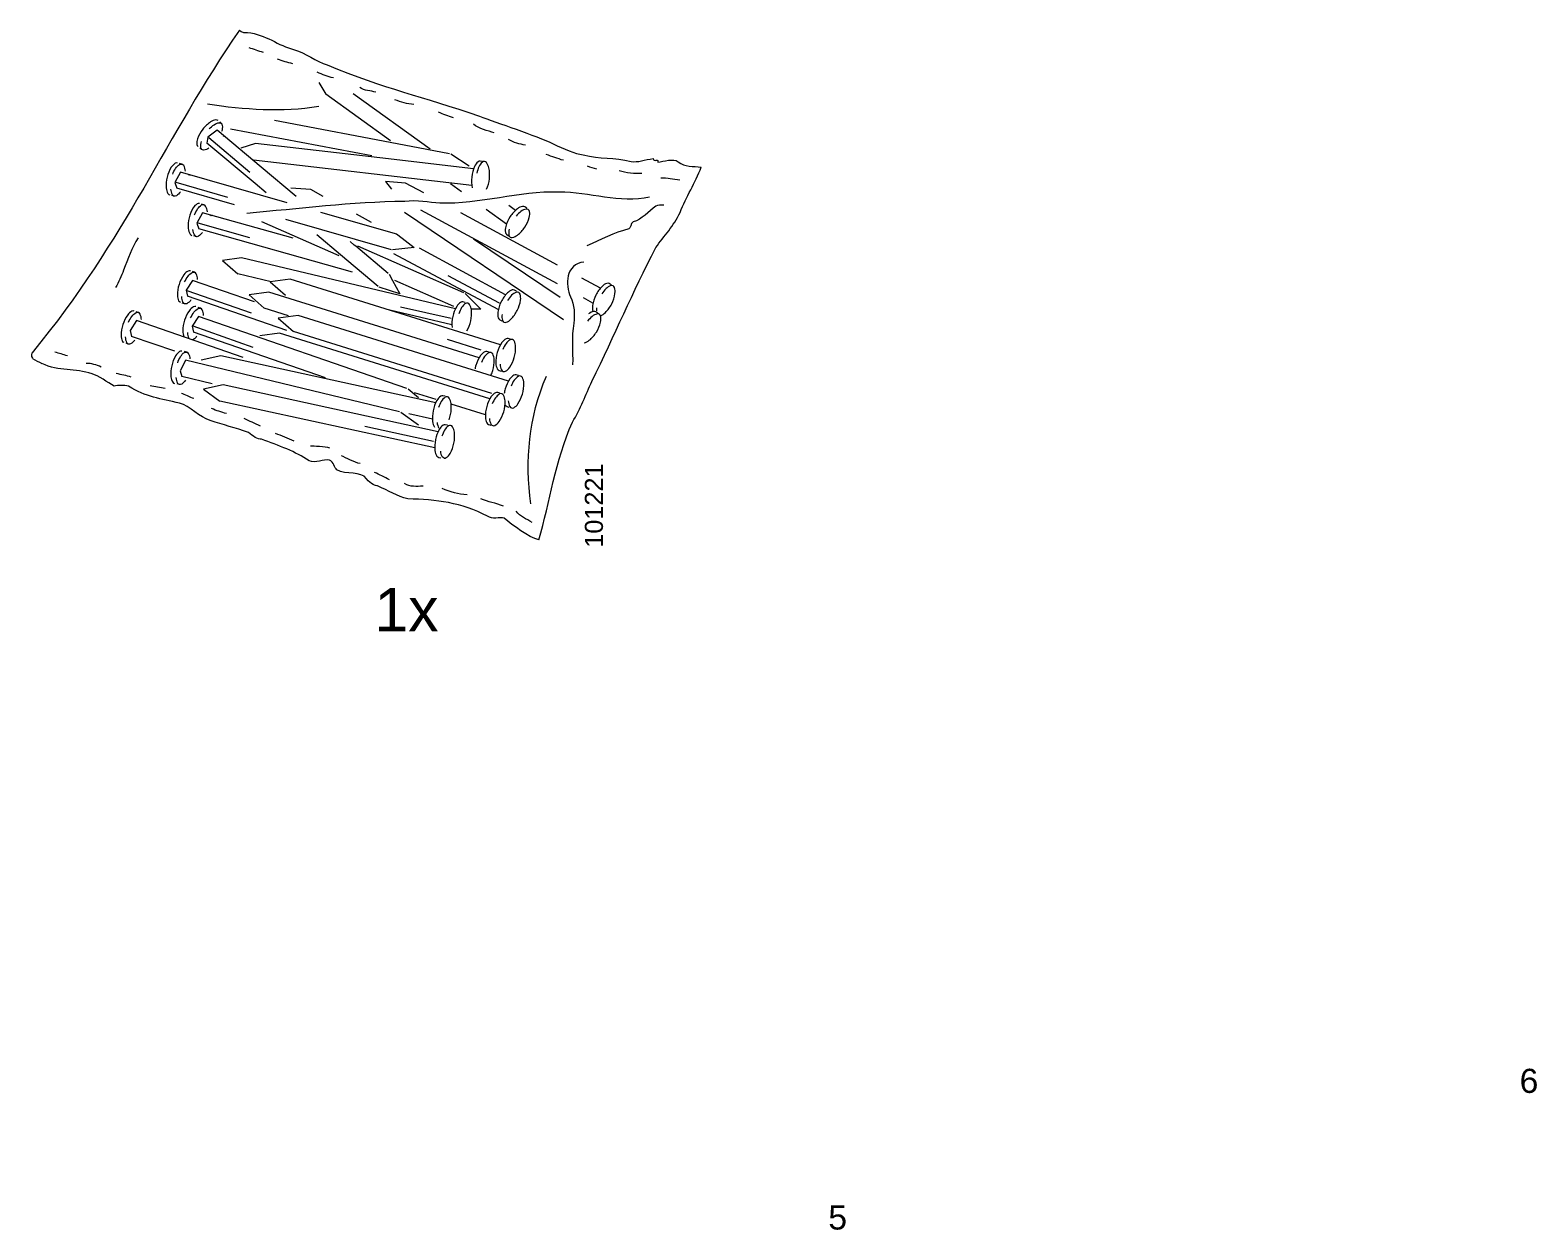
# Model space of a CAD drawing. Header units: metres. Extents: x -8.4 to 7.9, y -3.9 to 2.
# Drawn here: x 1.375 to 2.041, y -0.022 to 0.509 of the extents above; entities that cross this region are included whole.
import ezdxf

# ---------------------------------------------------------------- set-up
doc = ezdxf.new("R2010")
doc.units = ezdxf.units.M
doc.header["$MEASUREMENT"] = 0
for name, color, linetype, lineweight in [('PDF3_Geometry_Num_Penna__7', 7, 'Continuous', 18), ('PDF3_Text_Num_Penna__7', 7, 'Continuous', 18), ('PDF4_Text_Num_Penna__7', 7, 'Continuous', 18)]:
    doc.layers.add(name, color=color, linetype=linetype, lineweight=lineweight)
doc.styles.add('GENERATED_STYLE_2', font='')
doc.styles.get('GENERATED_STYLE_2').set_extended_font_data('Arial')

msp = doc.modelspace()

# ---------------------------------------------------------------- linework, layer by layer
at = {"layer": 'PDF3_Geometry_Num_Penna__7', "color": 7, "linetype": 'Continuous', "lineweight": 18, "flags": 128}
for points in [[(1.50277, 0.48594), (1.50584, 0.48078)], [(1.53446, 0.4602), (1.50584, 0.48078)], [(1.552, 0.45655), (1.51796, 0.48101)], [(1.56053, 0.4545), (1.54055, 0.45828), (1.4831, 0.46915)], [(1.45364, 0.46178), (1.45332, 0.45912)], [(1.45775, 0.46485), (1.45364, 0.46178)], [(1.4723, 0.44622), (1.45412, 0.46151)], [(1.4772, 0.44859), (1.45775, 0.46485)], [(1.52618, 0.45352), (1.46375, 0.46533)], [(1.47468, 0.44125), (1.45332, 0.45912)], [(1.47473, 0.45896), (1.46828, 0.45691)], [(1.52973, 0.4526), (1.47473, 0.45896)], [(1.5611, 0.4544), (1.56927, 0.44911)], [(1.57043, 0.44048), (1.47395, 0.45164)], [(1.49269, 0.43564), (1.4772, 0.44859)], [(1.57122, 0.4478), (1.52973, 0.4526)], [(1.44162, 0.44626), (1.43912, 0.44178)], [(1.43912, 0.44178), (1.43991, 0.43922)], [(1.46249, 0.43515), (1.43967, 0.44173)], [(1.48878, 0.43281), (1.44162, 0.44626)], [(1.47948, 0.43724), (1.47468, 0.44125)], [(1.54108, 0.44153), (1.53227, 0.44214)], [(1.53227, 0.44214), (1.53483, 0.43885)], [(1.54913, 0.43718), (1.54108, 0.44153)], [(1.56581, 0.43767), (1.56093, 0.44118)], [(1.46555, 0.43187), (1.43991, 0.43922)], [(1.49921, 0.43862), (1.4904, 0.43923)], [(1.50475, 0.43562), (1.4992, 0.43861)], [(1.45133, 0.42834), (1.44884, 0.42384)], [(1.49139, 0.41712), (1.45133, 0.42834)], [(1.50348, 0.42862), (1.53706, 0.41904), (1.53958, 0.41711)], [(1.52601, 0.42414), (1.51945, 0.42768)], [(1.61096, 0.38105), (1.54059, 0.42842)], [(1.6083, 0.39693), (1.54792, 0.42954)], [(1.60831, 0.40522), (1.56551, 0.42833)], [(1.58572, 0.42336), (1.5768, 0.42978)], [(1.58974, 0.42942), (1.58679, 0.43154)], [(1.44884, 0.42384), (1.44964, 0.42129)], [(1.47224, 0.41732), (1.44939, 0.4238)], [(1.5177, 0.40214), (1.44965, 0.42129)], [(1.51177, 0.40926), (1.47762, 0.42431)], [(1.53483, 0.41201), (1.4882, 0.42538)], [(1.51232, 0.40978), (1.50182, 0.41856)], [(1.51846, 0.41408), (1.51661, 0.41563)], [(1.51907, 0.41357), (1.51846, 0.41408)], [(1.53343, 0.40156), (1.51907, 0.41357)], [(1.56693, 0.39295), (1.52, 0.41363)], [(1.53958, 0.41711), (1.54495, 0.41303)], [(1.60942, 0.39086), (1.5711, 0.41665)], [(1.46856, 0.4085), (1.4602, 0.40728)], [(1.4602, 0.40728), (1.46694, 0.40134)], [(1.56319, 0.38592), (1.46856, 0.4085)], [(1.529, 0.39583), (1.51232, 0.40978)], [(1.54494, 0.41303), (1.53534, 0.412)], [(1.58212, 0.38554), (1.53599, 0.41027)], [(1.58537, 0.39207), (1.54727, 0.41265)], [(1.48164, 0.39783), (1.46698, 0.40133)], [(1.53388, 0.40119), (1.5354, 0.39841)], [(1.58264, 0.38836), (1.55992, 0.40055)], [(1.44697, 0.39848), (1.44414, 0.39411)], [(1.44414, 0.39411), (1.44474, 0.3915)], [(1.47304, 0.38392), (1.44455, 0.39384)], [(1.47431, 0.38903), (1.44697, 0.39848)], [(1.48067, 0.39321), (1.4719, 0.39209)], [(1.57368, 0.36425), (1.48067, 0.39321)], [(1.49008, 0.39896), (1.48131, 0.39785)], [(1.48131, 0.39785), (1.48805, 0.39191)], [(1.58309, 0.37), (1.49008, 0.39896)], [(1.53864, 0.39249), (1.52945, 0.39546)], [(1.5354, 0.39841), (1.53864, 0.39249)], [(1.56239, 0.38696), (1.53632, 0.39845)], [(1.62725, 0.39499), (1.61908, 0.3994)], [(1.48864, 0.37632), (1.44474, 0.3915)], [(1.4719, 0.39209), (1.47864, 0.38616)], [(1.56122, 0.38161), (1.53882, 0.38665)], [(1.56747, 0.39273), (1.57433, 0.38571)], [(1.62399, 0.38845), (1.61977, 0.39073)], [(1.42214, 0.38069), (1.41932, 0.37631)], [(1.46938, 0.36436), (1.42214, 0.38069)], [(1.4496, 0.38256), (1.44677, 0.37818)], [(1.54172, 0.35071), (1.4496, 0.38256)], [(1.48937, 0.38282), (1.47864, 0.38615)], [(1.49361, 0.38286), (1.48484, 0.38175)], [(1.48484, 0.38175), (1.49158, 0.37581)], [(1.58661, 0.3539), (1.49361, 0.38286)], [(1.56161, 0.37875), (1.53416, 0.3853)], [(1.57433, 0.38571), (1.57043, 0.38568)], [(1.41932, 0.37631), (1.41991, 0.37371)], [(1.43906, 0.36709), (1.41991, 0.37371)], [(1.44677, 0.37818), (1.44737, 0.37558)], [(1.47379, 0.36878), (1.44715, 0.37817)], [(1.50579, 0.35538), (1.44737, 0.37558)], [(1.48542, 0.37506), (1.47665, 0.37395)], [(1.57843, 0.3461), (1.48542, 0.37506)], [(1.57931, 0.34838), (1.49158, 0.37581)], [(1.57451, 0.36762), (1.55967, 0.37225)], [(1.44382, 0.3631), (1.4414, 0.35847)], [(1.53841, 0.34037), (1.44382, 0.36311)], [(1.45945, 0.36509), (1.4508, 0.36321)], [(1.55446, 0.34434), (1.45945, 0.36509)], [(1.4414, 0.35847), (1.44223, 0.35593)], [(1.45555, 0.35273), (1.44223, 0.35593)], [(1.46048, 0.35228), (1.45184, 0.35041)], [(1.45184, 0.35041), (1.45903, 0.34507)], [(1.5555, 0.33153), (1.46048, 0.35228)], [(1.54227, 0.35052), (1.54677, 0.34669)], [(1.5546, 0.34583), (1.5451, 0.34879)], [(1.55405, 0.32433), (1.45903, 0.34507)], [(1.53897, 0.34024), (1.54689, 0.33456)], [(1.5764, 0.33905), (1.56129, 0.34375)], [(1.55347, 0.32724), (1.52318, 0.33378)], [(1.553, 0.33713), (1.54254, 0.33942)]]:
    msp.add_lwpolyline(points, dxfattribs=at)
for points in [[(1.45821, 0.46913, 0.206496), (1.45726, 0.46942, 0.119898), (1.45493, 0.46856, 0.080713), (1.45147, 0.46533, 0.078831), (1.44918, 0.46112, 0.111646), (1.44887, 0.45856, 0.195308), (1.44935, 0.45766)], [(1.45421, 0.46546, -0.049746), (1.45647, 0.46733, -0.11976), (1.45879, 0.46819, -0.203197), (1.45975, 0.4679), (1.45896, 0.46856)], [(1.45992, 0.46444, 0.112521), (1.46023, 0.46699, 0.194647), (1.45975, 0.4679)], [(1.45071, 0.45988, 0.110849), (1.45041, 0.45733, 0.192291), (1.45089, 0.45642)], [(1.45417, 0.45699, -0.118305), (1.45184, 0.45613, -0.202216), (1.45089, 0.45642), (1.4501, 0.45709)], [(1.4403, 0.45036, 0.206674), (1.43931, 0.45024, 0.12031), (1.43754, 0.44851, 0.080513), (1.43569, 0.44414, 0.078784), (1.43531, 0.43937, 0.110538), (1.43607, 0.43691, 0.192264), (1.43687, 0.43627)], [(1.43814, 0.44538, -0.050745), (1.43944, 0.448, -0.118843), (1.44122, 0.44973, -0.204114), (1.44221, 0.44986), (1.44121, 0.45014)], [(1.44378, 0.44676, 0.111503), (1.44302, 0.44922, 0.197526), (1.44221, 0.44986)], [(1.57513, 0.45104), (1.57412, 0.45117, 0.204122), (1.57316, 0.45088, 0.115419), (1.57164, 0.44885, 0.078161), (1.57039, 0.44419, 0.077146), (1.57062, 0.43935)], [(1.57695, 0.43874, 0.078211), (1.5782, 0.4434, 0.07723), (1.57796, 0.44823, 0.113315), (1.57691, 0.45056, 0.201219), (1.57603, 0.45106, 0.205226), (1.57508, 0.45077, 0.116597), (1.57356, 0.44874, 0.04891), (1.57262, 0.44591)], [(1.43721, 0.43886, 0.111516), (1.43798, 0.4364, 0.193129), (1.43878, 0.43577)], [(1.44155, 0.43763, -0.118385), (1.43977, 0.43589, -0.205056), (1.43878, 0.43577), (1.43779, 0.43606)], [(1.44998, 0.43243, 0.209747), (1.44899, 0.4323, 0.120254), (1.44722, 0.43056, 0.080804), (1.4454, 0.42619, 0.079128), (1.44504, 0.42141, 0.11159), (1.44581, 0.41895, 0.194689), (1.44662, 0.41833)], [(1.44785, 0.42744, -0.049528), (1.44913, 0.43007, -0.119616), (1.4509, 0.43181, -0.206115), (1.45189, 0.43193), (1.4509, 0.43221)], [(1.45347, 0.42885, 0.112176), (1.4527, 0.4313, 0.196026), (1.45189, 0.43193)], [(1.59467, 0.43035), (1.59383, 0.43096, 0.208336), (1.59286, 0.43117, 0.119708), (1.59059, 0.43014, 0.079905), (1.58737, 0.42665, 0.078673), (1.58538, 0.42228, 0.111251), (1.58525, 0.41971, 0.195961), (1.58579, 0.41884), (1.58663, 0.41824)], [(1.58694, 0.42109, 0.112269), (1.58681, 0.41852, 0.195179), (1.58735, 0.41765, 0.208211), (1.58832, 0.41744, 0.121531), (1.59059, 0.41847, 0.080653), (1.5938, 0.42196, 0.078784), (1.5958, 0.42633, 0.112076), (1.59593, 0.4289, 0.198648), (1.59539, 0.42977, 0.209291), (1.59442, 0.42998, 0.120681), (1.59215, 0.42895, 0.049796), (1.59003, 0.42692)], [(1.44695, 0.42091, 0.110667), (1.44772, 0.41846, 0.195401), (1.44853, 0.41783)], [(1.45129, 0.4197, -0.118083), (1.44952, 0.41796, -0.202929), (1.44853, 0.41783), (1.44754, 0.41811)], [(1.446, 0.40268, 0.207866), (1.44501, 0.40261, 0.118112), (1.44312, 0.40096, 0.0792), (1.44096, 0.39667, 0.077866), (1.44022, 0.39189, 0.113006), (1.44079, 0.38939)], [(1.44344, 0.39777, -0.048502), (1.44493, 0.40034, -0.11792), (1.44683, 0.40198, -0.210558), (1.44782, 0.40206), (1.44685, 0.40239)], [(1.44914, 0.39888, 0.112189), (1.44857, 0.40138, 0.20148), (1.44782, 0.40206)], [(1.59015, 0.39364), (1.58924, 0.39413, 0.207501), (1.58826, 0.39422, 0.118975), (1.58613, 0.3929, 0.079997), (1.58336, 0.38902, 0.078101), (1.58191, 0.38442, 0.111487), (1.58209, 0.38186, 0.195139), (1.58273, 0.38107), (1.58363, 0.38058)], [(1.58462, 0.38005, 0.210009), (1.58561, 0.37996, 0.118203), (1.58773, 0.38128, 0.079909), (1.5905, 0.38516, 0.078181), (1.59196, 0.38976, 0.112409), (1.59177, 0.39232, 0.194911), (1.59113, 0.39312, 0.205582), (1.59014, 0.3932, 0.11938), (1.58802, 0.39188, 0.050401), (1.58616, 0.38959)], [(1.63202, 0.39656), (1.63112, 0.39704, 0.207501), (1.63013, 0.39713, 0.118216), (1.62801, 0.39581, 0.079882), (1.62523, 0.39193, 0.078729), (1.62378, 0.38733, 0.111518), (1.62397, 0.38477)], [(1.62735, 0.38289, 0.117901), (1.62947, 0.38421, 0.079589), (1.63225, 0.38809, 0.078228), (1.6337, 0.39269, 0.111543), (1.63352, 0.39525, 0.199066), (1.63287, 0.39604, 0.208859), (1.63189, 0.39613, 0.117404), (1.62976, 0.39482, 0.048888), (1.62791, 0.39253)], [(1.44624, 0.38981, -0.11696), (1.44435, 0.38816, -0.210006), (1.44336, 0.38809), (1.4424, 0.38842)], [(1.44841, 0.38685, 0.206147), (1.44742, 0.38678, 0.116476), (1.44552, 0.38512, 0.078953), (1.44337, 0.38084, 0.07732), (1.44263, 0.37606, 0.112973), (1.4432, 0.37356)], [(1.44607, 0.38185, -0.04888), (1.44756, 0.38442, -0.116954), (1.44946, 0.38606, -0.209439), (1.45045, 0.38614), (1.44948, 0.38648)], [(1.56743, 0.38869), (1.56644, 0.38892, 0.209447), (1.56546, 0.38875, 0.117044), (1.56372, 0.38692, 0.0781), (1.56197, 0.38244, 0.077708), (1.56167, 0.37761)], [(1.56818, 0.37609, 0.078016), (1.56993, 0.38057, 0.07681), (1.57023, 0.3854, 0.112216), (1.56944, 0.38784, 0.200277), (1.56862, 0.38843, 0.207398), (1.56765, 0.38826, 0.117044), (1.56591, 0.38643, 0.048832), (1.56466, 0.38373)], [(1.42114, 0.3849, 0.205985), (1.42015, 0.38482, 0.116476), (1.41825, 0.38317, 0.078826), (1.4161, 0.37888, 0.077296), (1.41536, 0.37411, 0.113038), (1.41593, 0.3716)], [(1.41861, 0.37998, -0.048856), (1.4201, 0.38254, -0.117824), (1.422, 0.38419, -0.207701), (1.42299, 0.38427), (1.42203, 0.3846)], [(1.42431, 0.38109, 0.111214), (1.42374, 0.38359, 0.202938), (1.42299, 0.38427)], [(1.45177, 0.38296, 0.112812), (1.4512, 0.38546, 0.199217), (1.45045, 0.38614)], [(1.62014, 0.37088, 0.118698), (1.62237, 0.37199, 0.08043), (1.62549, 0.37558, 0.078182), (1.62736, 0.38001, 0.110742), (1.62741, 0.38258, 0.197948), (1.62684, 0.38343, 0.207936), (1.62587, 0.38362, 0.119133), (1.62363, 0.38252, 0.049707), (1.62157, 0.38042)], [(1.62613, 0.38399), (1.62527, 0.38456, 0.20573), (1.6243, 0.38475, 0.120307), (1.62206, 0.38365)], [(1.42142, 0.37202, -0.117536), (1.41952, 0.37037, -0.206208), (1.41853, 0.3703), (1.41757, 0.37063)], [(1.44218, 0.36712, 0.205163), (1.4412, 0.36696, 0.116626), (1.43946, 0.36512, 0.078605), (1.4377, 0.36065, 0.077026), (1.4374, 0.35582, 0.113157), (1.43819, 0.35338, 0.201403), (1.439, 0.35278)], [(1.44037, 0.36205, -0.047182), (1.44162, 0.36475, -0.115996), (1.44336, 0.36658, -0.203013), (1.44434, 0.36675), (1.44335, 0.36699)], [(1.44594, 0.36371, 0.11225), (1.44515, 0.36615, 0.202628), (1.44434, 0.36675)], [(1.57808, 0.36672), (1.57711, 0.36702, 0.205668), (1.57612, 0.36692, 0.117604), (1.57427, 0.36521, 0.078744), (1.57224, 0.36085)], [(1.57896, 0.35663, 0.035333), (1.57968, 0.35863, 0.077001), (1.58029, 0.36342, 0.112141), (1.57964, 0.36591, 0.199583), (1.57887, 0.36656, 0.208637), (1.57788, 0.36645, 0.117803), (1.57604, 0.36475, 0.048549), (1.57462, 0.36214)], [(1.58749, 0.37247), (1.58652, 0.37278, 0.207058), (1.58553, 0.37267, 0.118405), (1.58368, 0.37096, 0.078561), (1.58165, 0.36661, 0.077139), (1.58105, 0.36181, 0.112015), (1.58169, 0.35932, 0.200181), (1.58246, 0.35867), (1.58344, 0.35837)], [(1.5829, 0.36136, 0.113093), (1.58354, 0.35888, 0.200418), (1.58431, 0.35823, 0.206753), (1.5853, 0.35833, 0.117653), (1.58715, 0.36004, 0.078941), (1.58918, 0.3644, 0.077024), (1.58978, 0.36919, 0.112251), (1.58914, 0.37168, 0.197897), (1.58837, 0.37233, 0.205363), (1.58738, 0.37223, 0.11715), (1.58553, 0.37052, 0.048348), (1.58412, 0.36791)], [(1.44388, 0.3544, -0.115309), (1.44214, 0.35257, -0.20683), (1.44116, 0.35241), (1.44017, 0.35264)], [(1.59102, 0.35637), (1.59005, 0.35667, 0.202048), (1.58906, 0.35657, 0.116399), (1.58721, 0.35486, 0.078588), (1.58518, 0.3505, 0.034839), (1.58473, 0.34836)], [(1.58653, 0.34517, 0.112856), (1.58717, 0.34268, 0.198921), (1.58794, 0.34203, 0.204551), (1.58893, 0.34214, 0.117327), (1.59078, 0.34385, 0.078646), (1.59281, 0.3482, 0.077001), (1.59341, 0.353, 0.112141), (1.59277, 0.35548, 0.198161), (1.592, 0.35614, 0.208637), (1.59101, 0.35603, 0.117803), (1.58916, 0.35432, 0.048549), (1.58775, 0.35171)], [(1.55865, 0.34718), (1.55765, 0.3474, 0.206982), (1.55668, 0.34721, 0.116819), (1.55497, 0.34535, 0.078315), (1.5533, 0.34083, 0.077195), (1.55309, 0.336, 0.112821), (1.55393, 0.33358)], [(1.56038, 0.33682, 0.039274), (1.56104, 0.33914, 0.077152), (1.56126, 0.34398, 0.112964), (1.56042, 0.3464, 0.20258), (1.5596, 0.34698, 0.204236), (1.55862, 0.34679, 0.115658), (1.55692, 0.34493, 0.048787), (1.55572, 0.3422)], [(1.58283, 0.34857), (1.58186, 0.34887, 0.209335), (1.58087, 0.34877, 0.117379), (1.57902, 0.34706, 0.078244), (1.57699, 0.3427, 0.07711), (1.57639, 0.33791, 0.112015), (1.57703, 0.33542, 0.199333), (1.5778, 0.33477), (1.57878, 0.33447)], [(1.57824, 0.33735, 0.11242), (1.57888, 0.33486, 0.199005), (1.57965, 0.33421, 0.203434), (1.58064, 0.33432, 0.117229), (1.58248, 0.33603, 0.078466), (1.58452, 0.34038, 0.077001), (1.58512, 0.34518, 0.112062), (1.58447, 0.34766, 0.199206), (1.5837, 0.34831, 0.206816), (1.58271, 0.34821, 0.11635), (1.58087, 0.3465, 0.048728), (1.57945, 0.34389)], [(1.58697, 0.34227), (1.58599, 0.34257, -0.200016), (1.58522, 0.34322)], [(1.55969, 0.33438), (1.55869, 0.33459, 0.208643), (1.55772, 0.3344, 0.116167), (1.55601, 0.33254, 0.078193), (1.55434, 0.32802, 0.077632), (1.55413, 0.32319, 0.113044), (1.55497, 0.32077, 0.203608), (1.55579, 0.32019), (1.55678, 0.31997)], [(1.55815, 0.31988, 0.203135), (1.55912, 0.32007, 0.116609), (1.56083, 0.32193, 0.078331), (1.5625, 0.32645, 0.077643), (1.56271, 0.33128, 0.114217), (1.56187, 0.3337, 0.202332), (1.56105, 0.33428, 0.207604), (1.56008, 0.3341, 0.114972), (1.55837, 0.33223, 0.047281), (1.55717, 0.3295)]]:
    msp.add_lwpolyline(points, format="xyb", dxfattribs=at)
at = {"layer": 'PDF3_Geometry_Num_Penna__7', "color": 7, "linetype": 'Continuous', "lineweight": 18}
for centre, radius, start, end in [((1.46158, 0.46331), 0.00129, 213.37433, 259.10424), ((1.64459, 0.51888), 0.07357, 251.58528, 254.99005), ((1.44575, 0.44641), 0.0013, 237.5214, 283.02344), ((1.45545, 0.4285), 0.00129, 237.52202, 283.38597), ((1.44784, 0.39128), 0.00581, 180.10759, 205.67756), ((1.58958, 0.38253), 0.00585, 171.4301, 196.85914), ((1.63135, 0.38547), 0.00588, 171.50372, 184.14679), ((1.42306, 0.37349), 0.00585, 180.16918, 205.51599), ((1.45045, 0.37535), 0.00578, 179.97661, 205.66429), ((1.44447, 0.37705), 0.00542, 297.62149, 324.39223), ((1.36, 0.26973), 0.10044, 71.66124, 74.96006), ((1.4214, 0.44232), 0.0905, 240.04149, 242.98108), ((1.44531, 0.35597), 0.00578, 185.22777, 210.86289), ((1.56073, 0.3362), 0.00573, 186.21826, 212.06316), ((1.42516, 0.17263), 0.16854, 66.67706, 69.72012), ((1.56217, 0.32349), 0.00571, 186.11847, 212.03702)]:
    msp.add_arc(centre, radius, start, end, dxfattribs=at)
for points in [[(1.46763, 0.50916), (1.43541, 0.46233), (1.41765, 0.41731), (1.37606, 0.36648)], [(1.46763, 0.50916), (1.46869, 0.50809), (1.47021, 0.50796), (1.47122, 0.50809)], [(1.47122, 0.50809), (1.47945, 0.50727), (1.48457, 0.5023), (1.49203, 0.50044)], [(1.47823, 0.4993), (1.4761, 0.49986), (1.47401, 0.50063), (1.47195, 0.50139)], [(1.49203, 0.50044), (1.4967, 0.49917), (1.50171, 0.49511), (1.50638, 0.49384)], [(1.4912, 0.49427), (1.48893, 0.49483), (1.48666, 0.49543), (1.48451, 0.49637)], [(1.50638, 0.49384), (1.53209, 0.48307), (1.54828, 0.48), (1.57376, 0.47108)], [(1.50919, 0.48799), (1.50673, 0.48859), (1.50441, 0.48952), (1.50208, 0.49051)], [(1.52803, 0.48172), (1.52564, 0.48234), (1.52294, 0.48226), (1.52091, 0.48381)], [(1.50279, 0.47532), (1.48644, 0.47278), (1.46992, 0.47391), (1.4535, 0.47634)], [(1.54477, 0.47628), (1.54184, 0.47652), (1.53912, 0.47734), (1.5364, 0.47837)], [(1.56234, 0.47042), (1.56001, 0.47097), (1.55782, 0.47196), (1.55565, 0.47293)], [(1.58034, 0.46373), (1.57747, 0.46464), (1.57353, 0.46556), (1.57113, 0.46749)], [(1.57376, 0.47108), (1.58133, 0.46829), (1.59874, 0.46256), (1.60642, 0.45885)], [(1.59415, 0.45828), (1.59157, 0.45882), (1.58886, 0.45935), (1.58661, 0.4608)], [(1.61089, 0.45159), (1.60832, 0.45227), (1.60587, 0.45329), (1.60335, 0.4541)], [(1.60642, 0.45885), (1.6112, 0.45665), (1.61599, 0.45445), (1.61966, 0.45399)], [(1.61966, 0.45399), (1.62712, 0.45213), (1.63335, 0.45294), (1.6408, 0.45109)], [(1.64562, 0.44573), (1.64249, 0.44567), (1.63855, 0.44577), (1.63558, 0.44698)], [(1.6408, 0.45109), (1.64359, 0.45051), (1.64704, 0.4519), (1.6506, 0.45236)], [(1.6506, 0.45236), (1.65082, 0.45051), (1.65327, 0.45271), (1.6526, 0.45074)], [(1.6526, 0.45074), (1.65527, 0.45109), (1.65961, 0.4526), (1.66162, 0.45097)], [(1.66162, 0.45097), (1.66462, 0.44854), (1.66818, 0.449), (1.67185, 0.44854)], [(1.6625, 0.4285), (1.66529, 0.43545), (1.66907, 0.44159), (1.67185, 0.44854)], [(1.66236, 0.4428), (1.65948, 0.44312), (1.6569, 0.44388), (1.65399, 0.44364)], [(1.54076, 0.43338), (1.51728, 0.43315), (1.49414, 0.43014), (1.47088, 0.42806)], [(1.55623, 0.43257), (1.55167, 0.43291), (1.5461, 0.43407), (1.54076, 0.43338)], [(1.60898, 0.43754), (1.59084, 0.438), (1.57437, 0.4321), (1.55623, 0.43257)], [(1.64904, 0.43522), (1.63579, 0.43256), (1.62256, 0.43742), (1.60898, 0.43754)], [(1.65176, 0.43134), (1.64843, 0.42903), (1.6457, 0.42538), (1.64175, 0.42439)], [(1.65171, 0.41298), (1.6556, 0.41819), (1.65961, 0.42248), (1.6625, 0.4285)], [(1.65533, 0.4318), (1.65399, 0.43163), (1.6526, 0.43192), (1.65176, 0.43134)], [(1.63986, 0.42132), (1.63329, 0.41953), (1.62734, 0.4164), (1.62133, 0.41374)], [(1.64175, 0.42439), (1.64047, 0.42376), (1.64075, 0.42144), (1.63986, 0.42132)], [(1.42294, 0.41728), (1.41993, 0.4129), (1.41834, 0.40791), (1.41646, 0.40299)], [(1.61994, 0.4065), (1.61632, 0.4065), (1.61354, 0.40331), (1.61298, 0.40042)], [(1.62355, 0.3538), (1.63368, 0.37488), (1.64147, 0.39283), (1.65171, 0.41298)], [(1.41645, 0.40299), (1.41545, 0.40036), (1.41436, 0.39775), (1.41292, 0.39527)], [(1.61298, 0.40042), (1.61242, 0.39752), (1.61287, 0.39382), (1.61409, 0.39115)], [(1.44154, 0.38871), (1.44122, 0.38882), (1.44095, 0.38907), (1.44079, 0.38939)], [(1.44336, 0.38809), (1.44303, 0.3882), (1.44276, 0.38845), (1.44261, 0.38877)], [(1.61409, 0.39115), (1.61587, 0.38762), (1.61593, 0.38339), (1.61548, 0.37957)], [(1.58462, 0.38005), (1.58431, 0.38021), (1.58408, 0.3805), (1.58398, 0.38084)], [(1.61548, 0.37957), (1.61443, 0.37332), (1.61515, 0.36729), (1.61498, 0.36115)], [(1.37606, 0.36648), (1.37606, 0.36648), (1.37512, 0.36494), (1.37612, 0.36413)], [(1.41668, 0.37093), (1.41635, 0.37104), (1.41609, 0.37128), (1.41593, 0.3716)], [(1.41853, 0.3703), (1.4182, 0.37041), (1.41794, 0.37065), (1.41778, 0.37097)], [(1.40255, 0.35706), (1.39498, 0.35984), (1.38797, 0.35799), (1.38029, 0.3617)], [(1.40656, 0.36009), (1.40436, 0.3611), (1.40226, 0.36182), (1.39991, 0.36175)], [(1.57201, 0.35941), (1.57211, 0.36021), (1.57202, 0.36007), (1.57224, 0.36085)], [(1.41223, 0.35173), (1.40933, 0.35324), (1.40533, 0.35648), (1.40255, 0.35706)], [(1.41986, 0.35565), (1.41768, 0.3564), (1.41538, 0.35667), (1.41321, 0.35731)], [(1.59648, 0.29956), (1.59394, 0.31904), (1.59555, 0.33768), (1.60338, 0.35612)], [(1.61487, 0.33573), (1.61865, 0.34187), (1.62066, 0.34778), (1.62355, 0.3538)], [(1.41857, 0.35161), (1.41668, 0.35231), (1.41401, 0.35196), (1.41223, 0.35173)], [(1.44116, 0.3442), (1.43281, 0.34594), (1.42636, 0.34698), (1.41857, 0.35161)], [(1.43482, 0.35067), (1.4326, 0.35092), (1.43037, 0.35138), (1.42817, 0.35177)], [(1.44116, 0.35241), (1.44082, 0.35248), (1.44053, 0.3527), (1.44035, 0.353)], [(1.44751, 0.34626), (1.44603, 0.34645), (1.4435, 0.34826), (1.44202, 0.34845)], [(1.45474, 0.33655), (1.45006, 0.33783), (1.44583, 0.34293), (1.44116, 0.3442)], [(1.46197, 0.33958), (1.45967, 0.34017), (1.45746, 0.34082), (1.45532, 0.3418)], [(1.47165, 0.33122), (1.46597, 0.33331), (1.46041, 0.33447), (1.45474, 0.33655)], [(1.47693, 0.33404), (1.47453, 0.33516), (1.47209, 0.33621), (1.46972, 0.33737)], [(1.60009, 0.28366), (1.60489, 0.30074), (1.60732, 0.31834), (1.61487, 0.33573)], [(1.47744, 0.32821), (1.47566, 0.32798), (1.47365, 0.3296), (1.47165, 0.33122)], [(1.49847, 0.31872), (1.49257, 0.32265), (1.485, 0.32543), (1.47744, 0.32821)], [(1.50763, 0.32428), (1.50555, 0.32505), (1.50038, 0.325), (1.49909, 0.32518)], [(1.52098, 0.31746), (1.51881, 0.31775), (1.51465, 0.32004), (1.5128, 0.32087)], [(1.55815, 0.31988), (1.55781, 0.31995), (1.55752, 0.32016), (1.55733, 0.32046)], [(1.50748, 0.31895), (1.5047, 0.31952), (1.50136, 0.31721), (1.49847, 0.31872)], [(1.51071, 0.31466), (1.50971, 0.31547), (1.50937, 0.31825), (1.50748, 0.31895)], [(1.52384, 0.31072), (1.52161, 0.3142), (1.5146, 0.31234), (1.51071, 0.31466)], [(1.534, 0.31022), (1.53172, 0.31134), (1.52966, 0.31258), (1.52735, 0.31355)], [(1.52873, 0.30759), (1.52784, 0.30748), (1.52595, 0.30817), (1.52384, 0.31072)], [(1.54209, 0.3018), (1.53741, 0.30307), (1.53352, 0.30539), (1.52873, 0.30759)], [(1.54896, 0.30745), (1.54574, 0.30727), (1.54336, 0.30707), (1.54064, 0.30856)], [(1.57736, 0.29415), (1.56579, 0.30018), (1.55477, 0.30157), (1.54209, 0.3018)], [(1.56835, 0.30357), (1.56435, 0.30382), (1.56093, 0.30484), (1.55727, 0.30634)], [(1.58442, 0.29858), (1.58097, 0.29998), (1.57757, 0.30045), (1.57444, 0.30191)], [(1.58471, 0.29323), (1.58282, 0.29392), (1.57937, 0.29253), (1.57736, 0.29415)], [(1.60009, 0.28366), (1.59542, 0.28493), (1.58871, 0.28998), (1.58471, 0.29323)], [(1.59716, 0.29138), (1.59435, 0.29294), (1.59197, 0.294), (1.58996, 0.29637)]]:
    msp.add_open_spline(points, degree=3, dxfattribs=at)

# ---------------------------------------------------------------- texts
at = {"layer": 'PDF3_Text_Num_Penna__7', "color": 7, "linetype": 'Continuous', "lineweight": 18, "insert": (1.6285, 0.28021), "char_height": 0.0079952, "attachment_point": 7, "rotation": 90, "style": 'GENERATED_STYLE_2'}
msp.add_mtext('\\A1;{\\pql;\\fArial|b0|i0|c0|p34;101221}', dxfattribs=at)
at = {"layer": 'PDF3_Text_Num_Penna__7', "color": 7, "linetype": 'Continuous', "lineweight": 18, "attachment_point": 7, "style": 'GENERATED_STYLE_2'}
for s, insert, char_height in [('\\A1;{\\pql;\\fArial|b0|i0|c0|p34;1x}', (1.5274, 0.24323), 0.0191885), ('\\A1;{\\pql;\\fArial|b0|i0|c0|p34;5}', (1.72804, -0.02152), 0.0106604)]:
    msp.add_mtext(s, dxfattribs=dict(at, insert=insert, char_height=char_height))
at = {"layer": 'PDF4_Text_Num_Penna__7', "color": 7, "linetype": 'Continuous', "lineweight": 18, "insert": (2.03371, 0.03892), "char_height": 0.0106604, "attachment_point": 7, "style": 'GENERATED_STYLE_2'}
msp.add_mtext('\\A1;{\\pql;\\fArial|b0|i0|c0|p34;6}', dxfattribs=at)

doc.saveas('drawing.dxf')
